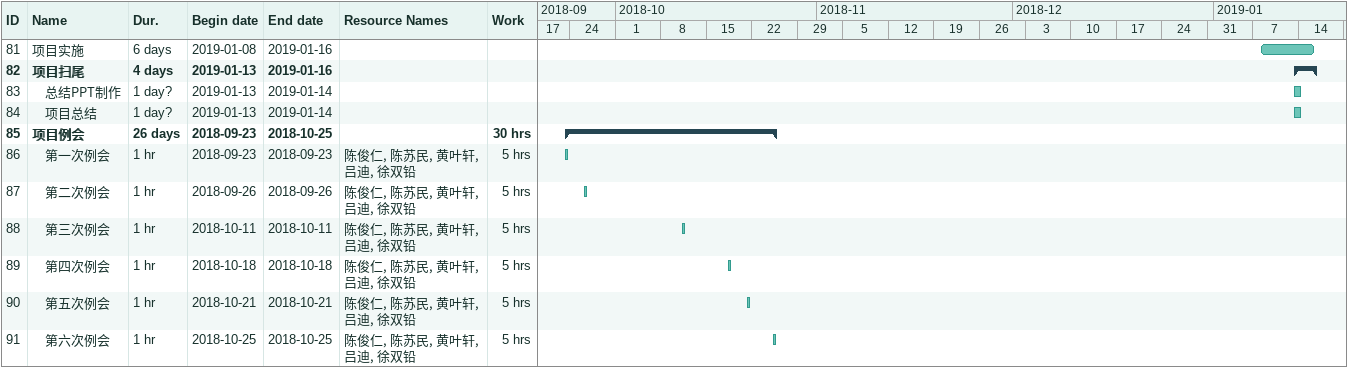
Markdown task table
| ID | Level | Task | Duration | Start | Finish | Resources | Work (h) |
|---|---|---|---|---|---|---|---|
| 81 | 1 | 项目实施 | 6d | 2019-01-08 | 2019-01-16 |  |  |
| 82 | 1 | **项目扫尾** | 4d | 2019-01-13 | 2019-01-16 |  |  |
| 83 | 2 | 总结PPT制作 | 1d? | 2019-01-13 | 2019-01-14 |  |  |
| 84 | 2 | 项目总结 | 1d? | 2019-01-13 | 2019-01-14 |  |  |
| 85 | 1 | **项目例会** | 26d | 2018-09-23 | 2018-10-25 |  | 30 |
| 86 | 2 | 第一次例会 | 1h | 2018-09-23 | 2018-09-23 | 陈俊仁, 陈苏民, 黄叶轩, 吕迪, 徐双铅 | 5 |
| 87 | 2 | 第二次例会 | 1h | 2018-09-26 | 2018-09-26 | 陈俊仁, 陈苏民, 黄叶轩, 吕迪, 徐双铅 | 5 |
| 88 | 2 | 第三次例会 | 1h | 2018-10-11 | 2018-10-11 | 陈俊仁, 陈苏民, 黄叶轩, 吕迪, 徐双铅 | 5 |
| 89 | 2 | 第四次例会 | 1h | 2018-10-18 | 2018-10-18 | 陈俊仁, 陈苏民, 黄叶轩, 吕迪, 徐双铅 | 5 |
| 90 | 2 | 第五次例会 | 1h | 2018-10-21 | 2018-10-21 | 陈俊仁, 陈苏民, 黄叶轩, 吕迪, 徐双铅 | 5 |
| 91 | 2 | 第六次例会 | 1h | 2018-10-25 | 2018-10-25 | 陈俊仁, 陈苏民, 黄叶轩, 吕迪, 徐双铅 | 5 |
